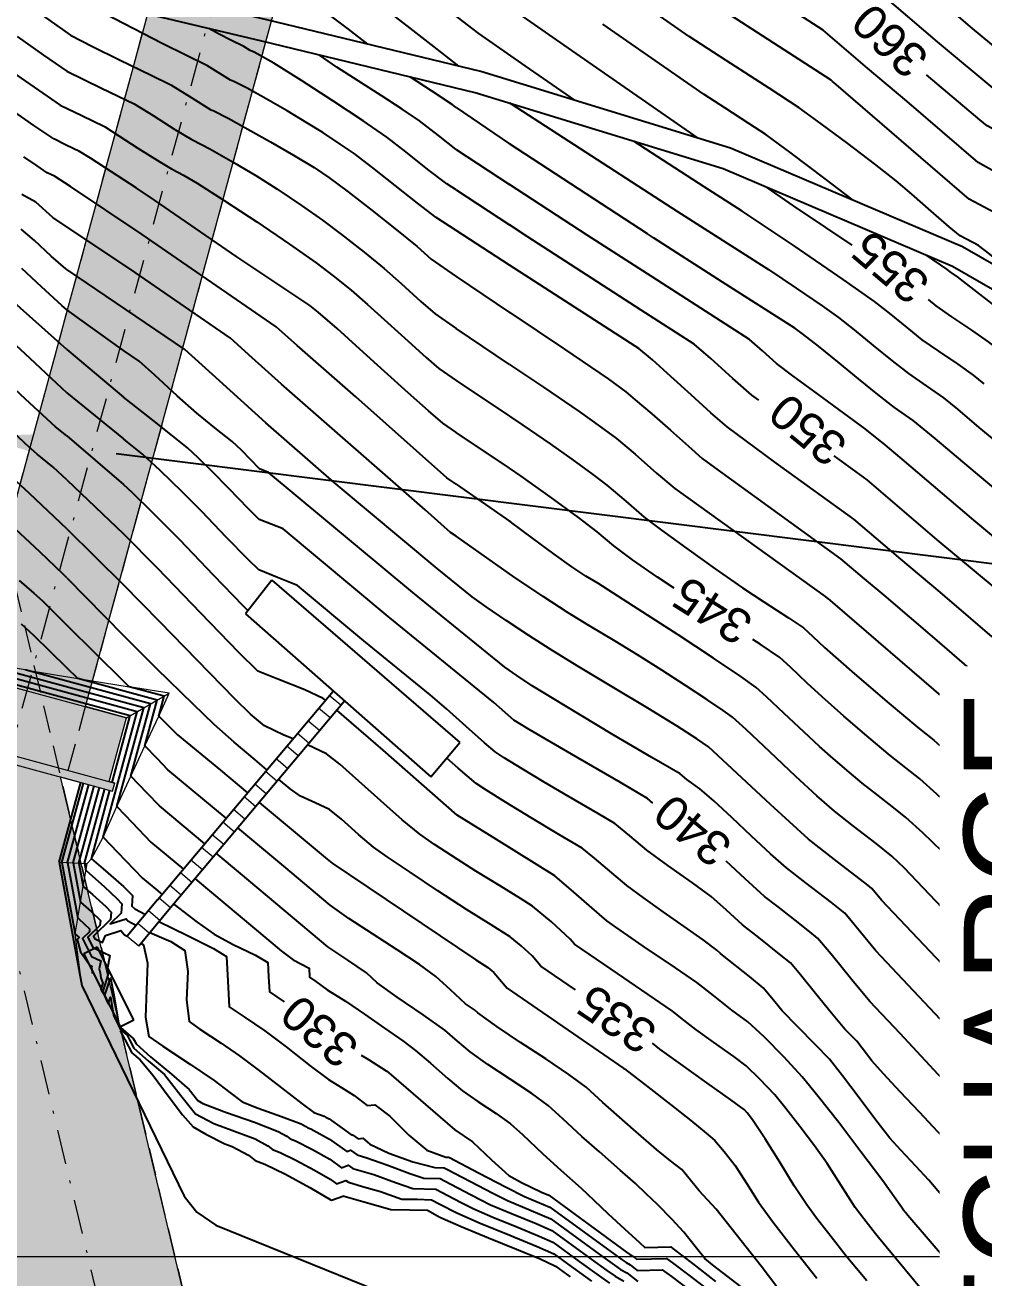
# Model space of a CAD drawing. Extents: x 61466 to 63015, y 108404 to 110397.
# Drawn here: x 62885.85 to 62920.65, y 108649.22 to 108694.69 of the extents above; entities that cross this region are included whole.
import ezdxf
from ezdxf import colors
from ezdxf.entities.mleader import LeaderData, LeaderLine
from ezdxf.enums import TextEntityAlignment as Align
from ezdxf.math import Vec2, Vec3

# ---------------------------------------------------------------- set-up
doc = ezdxf.new("R2010")
doc.units = 0
doc.header["$LTSCALE"] = 1.000015
doc.header["$MEASUREMENT"] = 0
for name, pattern in [('NASCOSTA', [9.525, 6.35, -3.175]), ('TRATTEGGIATA', [0.75, 0.5, -0.25]), ('TRATTOPUNTO2', [0.5, 0.25, -0.125, 0, -0.125])]:
    doc.linetypes.add(name, pattern=pattern)
for name, color, linetype in [('Bâti', 7, 'Continuous'), ('CANALISATION', 2, 'Continuous'), ('coordinate', 2, 'Continuous'), ('curve livello 5m', 7, 'Continuous'), ('LIN010TR', 2, 'NASCOSTA'), ('LIN018CO', 6, 'Continuous'), ('LIN025CO', 7, 'Continuous'), ('Strade', 7, 'Continuous'), ('TRATTCOLO-30', 253, 'Continuous'), ('TRATTCOLO-32', 255, 'Continuous')]:
    doc.layers.add(name, color=color, linetype=linetype)
doc.layers.add('Colori bordi', color=5, linetype='Continuous', plot=False)
doc.layers.add('no_plot', color=5, linetype='Continuous', plot=False)
doc.layers.add('LINE035', color=1, linetype='Continuous', lineweight=35)
doc.styles.add('ARIAL', font='arial.ttf')

# ---------------------------------------------------------------- blocks, each defined once
blk = doc.blocks.new('CONTORNO')
at = {"layer": 'Colori bordi', "lineweight": 0, "ltscale": 2, "flags": 128}
blk.add_lwpolyline([(25.446, -93.474), (-6.877, 42.135), (-4.985, 41.623), (-4.907, 41.912), (-5.109, 41.967), (-4.481, 44.283), (-5.968, 44.686), (9.426, 101.471, 0.76503), (-27.561, 123.114)], format="xyb", dxfattribs=at)
blk.add_lwpolyline([(-28.746, 115.78, -0.121281), (-20.708, 100.164), (-8.908, 50.657), (5.179, 102.622, 0.76503), (-24.477, 119.975)], format="xyb", close=True, dxfattribs=at)

msp = doc.modelspace()

# ---------------------------------------------------------------- hatches: boundary and pattern name
at = {"layer": 'TRATTCOLO-30', "linetype": 'Continuous', "lineweight": 0}
h = msp.add_hatch(color=256, dxfattribs=at)
h.dxf.hatch_style = 1
h.paths.add_polyline_path([(62894.276, 108701.332), (62892.152, 108701.908), (62885.109, 108675.925), (62886.175, 108671.451)])
h.paths.add_polyline_path([(62896.399, 108700.756), (62894.276, 108701.332), (62886.175, 108671.451), (62887.14, 108667.403), (62889.032, 108666.891), (62889.11, 108667.18), (62888.907, 108667.235), (62889.535, 108669.551), (62888.049, 108669.954)])
h.paths.add_polyline_path([(62903.443, 108726.739, 0.573227), (62876.6, 108754.077), (62876.737, 108751.838, -0.580111), (62901.319, 108727.315), (62894.276, 108701.332), (62896.399, 108700.756)])
h.paths.add_polyline_path([(62901.319, 108727.315, 0.580111), (62876.737, 108751.838), (62876.874, 108749.589, -0.588798), (62899.196, 108727.89), (62892.152, 108701.908), (62894.276, 108701.332)], flags=17)
h.paths.add_polyline_path([(62876.874, 108749.589), (62876.737, 108751.838, 0.128077), (62867.998, 108746.812), (62861.579, 108740.504, -0.017364), (62863.158, 108738.782), (62865.271, 108741.048), (62869.54, 108745.243, -0.121501)])
h.paths.add_polyline_path([(62876.737, 108751.838), (62876.6, 108754.077, 0.133332), (62866.456, 108748.382), (62862.186, 108744.186), (62860.064, 108741.952, -0.015566), (62861.579, 108740.504), (62867.998, 108746.812, -0.128077)])
h.paths.add_polyline_path([(62861.518, 108740.445), (62861.579, 108740.504, 0.015566), (62860.064, 108741.952), (62857.942, 108739.718, 0.166431), (62853.337, 108726.095), (62855.538, 108726.447, -0.197704)])
h.paths.add_polyline_path([(62861.043, 108736.513), (62863.158, 108738.782, 0.017363), (62861.579, 108740.504, 0.198805), (62855.538, 108726.447), (62857.747, 108726.801, -0.147156)])
h.paths.add_polyline_path([(62857.75, 108725.484, -0.018506), (62857.747, 108726.801), (62855.538, 108726.447, 0.01312), (62855.552, 108725.398), (62855.836, 108718.14, -0.032081), (62858.04, 108718.085)])
h.paths.add_polyline_path([(62855.552, 108725.398, -0.01312), (62855.538, 108726.447), (62853.337, 108726.095, 0.008818), (62853.354, 108725.312), (62853.643, 108717.913, -0.032081), (62855.836, 108718.14)])
h = msp.add_hatch(color=256, dxfattribs=at)
h.dxf.hatch_style = 1
h.paths.add_polyline_path([(62897.013, 108625.982), (62894.017, 108625.268), (62906.525, 108572.792), (62909.521, 108573.506)])
h.paths.add_polyline_path([(62894.017, 108625.268), (62891.021, 108624.553), (62903.529, 108572.077), (62906.525, 108572.792)])
h.paths.add_polyline_path([(62882.113, 108675.211), (62879.117, 108674.497), (62891.021, 108624.553), (62894.017, 108625.268)])
h.paths.add_polyline_path([(62885.109, 108675.925), (62882.113, 108675.211), (62894.017, 108625.268), (62897.013, 108625.982)])

# ---------------------------------------------------------------- linework, layer by layer
at = {"layer": 'Bâti', "linetype": 'Continuous'}
for p, q in [((62894.808, 108674.539), (62893.846, 108673.327)), ((62894.808, 108674.539), (62901.63, 108668.652)), ((62893.846, 108673.327), (62900.578, 108667.401)), ((62890.659, 108662.937), (62897.036, 108670.519)), ((62891.073, 108662.59), (62897.441, 108670.162)), ((62900.578, 108667.401), (62901.63, 108668.652)), ((62890.659, 108662.937), (62889.564, 108661.622)), ((62889.977, 108661.275), (62891.073, 108662.59)), ((62887.981, 108660.995), (62888.465, 108661.238)), ((62889.312, 108658.344), (62887.981, 108660.995)), ((62889.796, 108658.587), (62888.465, 108661.238)), ((62889.312, 108658.344), (62889.796, 108658.587))]:
    msp.add_line(p, q, dxfattribs=at)
at = {"layer": 'CANALISATION', "linetype": 'Continuous', "lineweight": 0}
for p, q in [((62897.305, 108670.008), (62896.891, 108670.355)), ((62896.919, 108669.549), (62896.505, 108669.896)), ((62896.533, 108669.089), (62896.119, 108669.437)), ((62896.147, 108668.63), (62895.734, 108668.977)), ((62895.761, 108668.17), (62895.348, 108668.518)), ((62895.375, 108667.711), (62894.962, 108668.058)), ((62894.989, 108667.252), (62894.576, 108667.599)), ((62894.603, 108666.792), (62894.19, 108667.139)), ((62894.217, 108666.333), (62893.804, 108666.68)), ((62893.832, 108665.873), (62893.418, 108666.221)), ((62893.446, 108665.414), (62893.032, 108665.761)), ((62893.06, 108664.954), (62892.646, 108665.302)), ((62892.674, 108664.495), (62892.26, 108664.842)), ((62892.288, 108664.036), (62891.874, 108664.383)), ((62891.902, 108663.576), (62891.489, 108663.923)), ((62891.516, 108663.117), (62891.103, 108663.464)), ((62891.13, 108662.657), (62890.716, 108663.005)), ((62890.745, 108662.197), (62890.334, 108662.543)), ((62890.361, 108661.736), (62889.948, 108662.083))]:
    msp.add_line(p, q, dxfattribs=at)
at = {"layer": 'coordinate', "linetype": 'Continuous', "lineweight": 0}
msp.add_line((62767.853, 108650), (62950.566, 108650), dxfattribs=at)
at = {"layer": 'curve livello 5m', "color": 2}
for q in [(62888.163, 108667.126), (62887.766, 108662.28)]:
    msp.add_line((62887.395, 108664.293), q, dxfattribs=at)
at = {"layer": 'curve livello 5m', "color": 2, "flags": 128}
for points in [[(62910.271, 108690.59), (62905.412, 108693.964), (62902.431, 108696.052), (62901.93, 108696.439), (62901.47, 108696.792), (62896.436, 108700.116), (62896.232, 108700.251), (62896.195, 108700.275), (62891.954, 108702.876), (62891.109, 108703.326), (62890.116, 108703.837), (62889.422, 108704.213), (62888.464, 108704.831), (62887.506, 108705.493), (62886.699, 108706.091), (62886.194, 108706.517), (62885.678, 108707.171), (62885.11, 108708.044), (62884.799, 108708.684), (62884.278, 108709.821), (62883.837, 108710.788)], [(62901.496, 108688.706), (62901.154, 108688.929), (62900.468, 108689.454), (62899.669, 108690.092), (62898.978, 108690.621), (62898.121, 108691.213), (62897.025, 108691.941), (62895.882, 108692.68), (62894.884, 108693.304), (62894.167, 108693.709), (62894.027, 108693.765), (62893.797, 108693.907), (62893.349, 108694.126), (62892.877, 108694.37), (62892.52, 108694.56)], [(62929.888, 108684.188), (62927.541, 108686.092), (62926.769, 108686.717), (62926.21, 108687.21), (62925.526, 108687.828), (62924.891, 108688.401), (62924.479, 108688.756), (62924.479, 108688.756), (62923.985, 108689.117), (62923.338, 108689.559), (62922.733, 108689.948), (62922.733, 108689.948), (62922.101, 108690.305), (62921.056, 108690.875), (62921.056, 108690.875), (62920.762, 108691.03), (62920.501, 108691.255), (62918.557, 108692.881)], [(62901.496, 108679.908), (62901.479, 108679.92), (62901.013, 108680.245), (62900.49, 108680.685), (62899.755, 108681.341), (62898.896, 108682.12), (62898.006, 108682.93), (62897.173, 108683.678), (62896.487, 108684.272), (62896.187, 108684.507), (62893.54, 108686.28), (62890.546, 108688.34), (62889.883, 108688.783), (62888.987, 108689.367), (62888.225, 108689.857), (62887.827, 108690.105), (62887.35, 108690.336), (62886.894, 108690.559), (62886.172, 108691.048), (62884.933, 108691.908)], [(62901.496, 108688.706), (62903.436, 108687.439)], [(62915.867, 108686.701), (62914.907, 108687.344), (62913.738, 108688.133), (62912.797, 108688.786)], [(62912.476, 108681.072), (62912.22, 108681.262), (62911.53, 108681.868), (62910.737, 108682.592), (62910.137, 108683.111), (62908.214, 108684.347), (62904.075, 108687.022), (62903.436, 108687.439)], [(62887.372, 108682.919), (62884.441, 108685.511)], [(62941.347, 108661.969), (62937.849, 108666.687), (62937.599, 108667.021), (62935.031, 108669.699), (62933.402, 108671.381), (62933.231, 108671.543), (62928.863, 108675.613), (62928.614, 108675.891), (62927.793, 108676.858), (62926.837, 108677.998), (62926.068, 108678.902), (62925.78, 108679.217), (62925.616, 108679.346), (62925.434, 108679.489), (62921.596, 108682.586), (62921.407, 108682.732), (62920.809, 108683.196), (62920.201, 108683.619), (62919.481, 108684.105), (62918.917, 108684.5), (62918.632, 108684.729)], [(62887.372, 108682.919), (62889.426, 108681.191)], [(62908.63, 108666.456), (62908.441, 108666.614), (62907.457, 108667.198), (62905.681, 108668.225), (62904.148, 108669.121), (62903.593, 108669.462), (62902.86, 108670.109), (62899.031, 108673.222), (62895.215, 108676.403), (62894.344, 108676.751), (62893.957, 108677.137), (62893.249, 108677.872), (62892.63, 108678.505), (62892.133, 108678.983), (62891.744, 108679.343), (62891.207, 108679.787), (62890.493, 108680.352), (62889.709, 108680.967), (62889.426, 108681.191)], [(62903.436, 108678.604), (62901.496, 108679.908)], [(62921.09, 108674.228), (62918.952, 108676.009), (62916.404, 108678.187), (62915.206, 108679.054)], [(62909.405, 108674.249), (62908.799, 108674.65), (62907.898, 108675.284), (62907.217, 108675.786), (62906.614, 108676.303), (62905.93, 108676.819), (62904.909, 108677.565), (62903.857, 108678.316), (62903.436, 108678.604)], [(62887.372, 108674.627), (62887.252, 108674.75), (62886.387, 108675.568), (62884.068, 108677.729)], [(62887.372, 108674.627), (62889.426, 108672.533)], [(62894.63, 108667.658), (62894.197, 108668.017), (62893.443, 108668.663), (62892.714, 108669.308), (62891.947, 108670.042), (62890.638, 108671.327), (62889.426, 108672.533)], [(62922.966, 108662.675), (62920.485, 108665.296), (62919.734, 108666.027), (62918.934, 108666.781), (62918.324, 108667.332), (62917.816, 108667.732), (62917.239, 108668.184), (62916.479, 108668.822), (62915.565, 108669.608), (62914.772, 108670.306), (62914.237, 108670.803), (62913.622, 108671.385), (62913.242, 108671.732), (62912.527, 108672.219), (62912.257, 108672.394)], [(62888.682, 108665.219), (62889.916, 108669.769), (62882.098, 108671.889), (62882.027, 108671.629)], [(62905.823, 108659.67), (62904.572, 108660.533), (62904.249, 108660.908), (62903.853, 108661.273), (62903.454, 108661.601), (62902.76, 108662.035), (62901.872, 108662.586), (62900.835, 108663.264), (62899.821, 108663.94), (62898.987, 108664.506), (62898.493, 108664.856), (62897.954, 108665.315), (62897.34, 108665.866), (62896.904, 108666.225), (62896.382, 108666.463), (62895.853, 108666.704), (62895.477, 108666.975), (62895.048, 108667.316)], [(62888.682, 108665.219), (62889.203, 108664.669), (62890.117, 108663.726), (62890.117, 108663.726), (62890.522, 108663.389), (62890.825, 108663.134)], [(62927.886, 108646.108), (62924.535, 108650.068), (62924.11, 108650.583), (62923.751, 108651.069), (62922.421, 108652.679), (62920.377, 108655.106), (62917.605, 108658.09), (62916.504, 108659.254), (62915.852, 108660.041), (62915.108, 108660.966), (62914.608, 108661.554), (62914.332, 108661.781), (62913.797, 108662.207), (62913.175, 108662.688), (62912.686, 108663.068), (62911.985, 108663.7), (62911.292, 108664.347)], [(62891.238, 108662.786), (62891.258, 108662.77), (62892.098, 108662.127), (62892.709, 108661.691), (62892.709, 108661.691), (62893.404, 108661.325), (62894.22, 108660.928), (62894.659, 108660.671), (62894.659, 108660.671), (62894.692, 108660.142), (62894.722, 108659.599), (62894.722, 108659.599), (62895.26, 108659.234)], [(62916.391, 108649.108), (62915.641, 108650.011), (62915.098, 108650.705), (62914.571, 108651.394), (62914.219, 108651.872), (62913.764, 108652.566), (62913.235, 108653.416), (62912.707, 108654.267), (62912.252, 108654.96), (62912.06, 108655.211), (62911.956, 108655.317), (62911.458, 108655.689), (62910.595, 108656.302), (62909.646, 108656.973), (62908.891, 108657.521), (62908.617, 108657.738)], [(62898.053, 108657.299), (62898.311, 108657.144), (62898.954, 108656.736), (62898.954, 108656.736), (62898.971, 108656.723), (62898.981, 108656.724), (62899.132, 108656.591), (62901.446, 108654.594), (62902.091, 108654.153), (62902.782, 108653.511), (62903.404, 108652.942), (62903.404, 108652.942), (62903.867, 108652.686), (62904.593, 108652.328), (62904.593, 108652.328), (62904.853, 108652.218), (62907.678, 108650.16), (62907.798, 108650.074), (62907.86, 108650.03), (62907.926, 108649.993), (62908.039, 108649.903), (62908.579, 108649.914), (62909.127, 108649.928), (62909.127, 108649.928), (62909.343, 108649.773), (62909.943, 108649.317), (62910.662, 108648.759)]]:
    msp.add_lwpolyline(points, dxfattribs=at)
at = {"layer": 'LIN010TR', "linetype": 'TRATTOPUNTO2', "lineweight": 0, "ltscale": 5}
msp.add_line((62885.074, 108667.388), (62901.32, 108727.314), dxfattribs=at)
at = {"layer": 'LIN010TR', "linetype": 'TRATTOPUNTO2', "lineweight": 0, "ltscale": 5, "flags": 128}
msp.add_lwpolyline([(62882.811, 108672.281), (62912.602, 108547.295)], dxfattribs=at)
at = {"layer": 'LIN018CO', "lineweight": 0}
for p, q in [((62885.853, 108671.285), (62883.726, 108671.655)), ((62885.853, 108671.285), (62887.765, 108670.974)), ((62887.765, 108670.974), (62889.628, 108670.676)), ((62891.087, 108670.441), (62889.628, 108670.676)), ((62889.535, 108669.551), (62891.087, 108670.441)), ((62890.702, 108669.611), (62891.087, 108670.441)), ((62890.203, 108668.536), (62890.702, 108669.611)), ((62889.697, 108667.432), (62890.203, 108668.536)), ((62889.189, 108666.326), (62889.697, 108667.432)), ((62888.682, 108665.219), (62889.189, 108666.326)), ((62888.26, 108664.427), (62888.682, 108665.219)), ((62887.088, 108664.306), (62888.101, 108664.264)), ((62887.961, 108663.43), (62888.101, 108664.264)), ((62888.101, 108664.264), (62888.26, 108664.427)), ((62887.864, 108662.852), (62887.961, 108663.43)), ((62887.766, 108662.28), (62887.864, 108662.852)), ((62887.67, 108661.7), (62887.766, 108662.28)), ((62887.912, 108659.836), (62887.67, 108661.7))]:
    msp.add_line(p, q, dxfattribs=at)
at = {"layer": 'LIN025CO', "linetype": 'TRATTEGGIATA', "lineweight": 0, "ltscale": 2}
for p, q in [((62883.174, 108668.789), (62899.196, 108727.89)), ((62887.421, 108667.638), (62903.443, 108726.739)), ((62873.309, 108725.432), (62919.619, 108531.14))]:
    msp.add_line(p, q, dxfattribs=at)
at = {"layer": 'LIN025CO', "linetype": 'Continuous', "lineweight": 0}
for p, q in [((62882.316, 108671.509), (62889.535, 108669.551)), ((62888.907, 108667.235), (62889.535, 108669.551)), ((62881.485, 108669.247), (62889.11, 108667.18)), ((62881.407, 108668.958), (62889.032, 108666.89)), ((62889.032, 108666.89), (62889.11, 108667.18)), ((62889.564, 108661.622), (62889.977, 108661.275))]:
    msp.add_line(p, q, dxfattribs=at)
at = {"layer": 'no_plot'}
for p, q in [((62882.239, 108671.643), (62889.67, 108669.629)), ((62889.014, 108667.206), (62889.67, 108669.629)), ((62887.19, 108664.302), (62887.97, 108667.178)), ((62887.6, 108664.285), (62888.356, 108667.074)), ((62887.805, 108664.276), (62888.549, 108667.021)), ((62888.01, 108664.268), (62888.742, 108666.969)), ((62888.26, 108664.427), (62888.935, 108666.917)), ((62887.19, 108664.302), (62887.67, 108661.7)), ((62887.6, 108664.285), (62887.864, 108662.852)), ((62887.805, 108664.276), (62887.961, 108663.43)), ((62888.01, 108664.268), (62888.058, 108664.008))]:
    msp.add_line(p, q, dxfattribs=at)
at = {"layer": 'no_plot', "flags": 128}
for points in [[(62925.619, 108690.893), (62925.55, 108690.942), (62924.4, 108691.717), (62923.287, 108692.446), (62922.294, 108693.074), (62922.294, 108693.074), (62921.487, 108693.52), (62920.234, 108694.568), (62913.962, 108699.941), (62912.856, 108700.658), (62910.533, 108702.189), (62904.125, 108706.364), (62902.381, 108707.482), (62901.499, 108708.125), (62900.452, 108708.918), (62899.357, 108709.771), (62898.33, 108710.591), (62897.491, 108711.288)], [(62905.8, 108691.962), (62904.003, 108693.209), (62902.323, 108694.387), (62901.544, 108694.983), (62900.64, 108695.689), (62899.953, 108696.21), (62899.953, 108696.21), (62899.002, 108696.876), (62898.014, 108697.548), (62897.088, 108698.159), (62896.323, 108698.645), (62895.818, 108698.94), (62895.818, 108698.94), (62895.786, 108698.953), (62892.609, 108700.905), (62890.553, 108702.166), (62889.912, 108702.502), (62889.352, 108702.8), (62889.352, 108702.8), (62885.859, 108705.293), (62884.563, 108706.209)], [(62885.081, 108704.325), (62885.888, 108703.767), (62886.752, 108703.173), (62887.606, 108702.584), (62888.38, 108702.039), (62889.008, 108701.578), (62889.156, 108701.456), (62889.245, 108701.388), (62889.469, 108701.26), (62890.951, 108700.356), (62892.795, 108699.209), (62894.452, 108698.18), (62895.375, 108697.633), (62895.439, 108697.607), (62895.929, 108697.316), (62896.685, 108696.828), (62897.567, 108696.235), (62898.435, 108695.629), (62899.021, 108695.191), (62899.809, 108694.58), (62900.683, 108693.897), (62901.524, 108693.244), (62901.577, 108693.204)], [(62929.543, 108686.206), (62928.191, 108687.304), (62927.746, 108687.665), (62927.029, 108688.305), (62926.425, 108688.84), (62926.425, 108688.84), (62925.826, 108689.287), (62925.041, 108689.841), (62924.165, 108690.44), (62923.292, 108691.017), (62922.514, 108691.511), (62922.514, 108691.511), (62921.772, 108691.918), (62921.122, 108692.28), (62921.122, 108692.28), (62918.963, 108694.086), (62914.246, 108698.127)], [(62883.132, 108697.48), (62886.506, 108695.03), (62887.507, 108694.322), (62888.301, 108693.907), (62889.282, 108693.426), (62890.424, 108692.876), (62891.14, 108692.52), (62891.905, 108692.045), (62892.598, 108691.619), (62892.678, 108691.587), (62893.217, 108691.311), (62893.942, 108690.916), (62894.764, 108690.452), (62895.595, 108689.969), (62896.347, 108689.517), (62896.879, 108689.16), (62897.579, 108688.636), (62898.448, 108687.965), (62899.333, 108687.263), (62900.086, 108686.648), (62900.59, 108686.2), (62901.496, 108685.567)], [(62929.483, 108682.969), (62929.009, 108683.186), (62928.878, 108683.269), (62928.623, 108683.475), (62926.892, 108684.88), (62925.793, 108685.77), (62925.175, 108686.312), (62924.401, 108687.009), (62923.615, 108687.716), (62922.961, 108688.292), (62922.961, 108688.292), (62922.692, 108688.512), (62921.981, 108688.902), (62921.124, 108689.32), (62920.434, 108689.701), (62920.434, 108689.701), (62917.848, 108691.929), (62916.42, 108693.123), (62914.814, 108694.5), (62910.392, 108697.364)], [(62928.965, 108681.872), (62928.449, 108682.091), (62927.946, 108682.337), (62927.946, 108682.337), (62927.664, 108682.516), (62927.115, 108682.96), (62926.243, 108683.668), (62924.817, 108684.822), (62924.329, 108685.253), (62923.733, 108685.79), (62923.221, 108686.243), (62923.221, 108686.243), (62922.522, 108686.834), (62921.91, 108687.337), (62921.57, 108687.602), (62921.57, 108687.602), (62920.831, 108687.99), (62920.107, 108688.372), (62920.107, 108688.372), (62915.195, 108692.604), (62915.149, 108692.642), (62915.098, 108692.686), (62909.57, 108696.266)], [(62901.496, 108687.237), (62900.774, 108687.708), (62900.096, 108688.221), (62899.288, 108688.864), (62898.478, 108689.507), (62897.795, 108690.025), (62897.795, 108690.025), (62897.291, 108690.37), (62896.656, 108690.786), (62896.083, 108691.147), (62896.083, 108691.147), (62895.364, 108691.574), (62894.599, 108692.013), (62893.91, 108692.395), (62893.423, 108692.648), (62893.423, 108692.648), (62893.313, 108692.692), (62892.469, 108693.214), (62891.733, 108693.574), (62890.825, 108694.016), (62890.825, 108694.016), (62889.093, 108694.911), (62887.495, 108695.761)], [(62922.096, 108685.361), (62921.593, 108685.78), (62920.856, 108686.378), (62920.447, 108686.691), (62920.447, 108686.691), (62919.78, 108687.042), (62919.38, 108687.37), (62918.736, 108687.934), (62918.035, 108688.552), (62917.462, 108689.039), (62917.462, 108689.039), (62916.67, 108689.66), (62915.709, 108690.391), (62914.743, 108691.108), (62913.937, 108691.688), (62913.937, 108691.688), (62912.854, 108692.4), (62911.289, 108693.405), (62909.951, 108694.277), (62909.951, 108694.277), (62908.23, 108695.472)], [(62898.285, 108693.997), (62897.588, 108694.544), (62896.917, 108695.048)], [(62915.9, 108688.333), (62914.879, 108689.113), (62913.657, 108690.038), (62912.728, 108690.717), (62912.12, 108691.117), (62911.241, 108691.681), (62910.49, 108692.171), (62910.49, 108692.171), (62906.821, 108694.718)], [(62885.562, 108694.278), (62886.527, 108693.595), (62887.365, 108693.019), (62888.627, 108692.406), (62889.812, 108691.827), (62890.498, 108691.409), (62891.288, 108690.902), (62891.884, 108690.546), (62891.934, 108690.526), (62892.562, 108690.196), (62893.409, 108689.718), (62894.222, 108689.235), (62894.99, 108688.743), (62895.888, 108688.14), (62896.648, 108687.609), (62897.331, 108687.095), (62898.16, 108686.445), (62898.886, 108685.856), (62899.505, 108685.309), (62900.218, 108684.661), (62900.731, 108684.215), (62901.496, 108683.68)], [(62885.084, 108693.195), (62887.129, 108691.789), (62887.913, 108691.407), (62888.733, 108691.009), (62889.257, 108690.674), (62889.948, 108690.228), (62890.743, 108689.731), (62891.169, 108689.473), (62891.189, 108689.465), (62891.602, 108689.243), (62892.097, 108688.953), (62893.082, 108688.326), (62894.265, 108687.545), (62895.444, 108686.743), (62896.418, 108686.058), (62897.038, 108685.585), (62897.687, 108685.064), (62898.28, 108684.547), (62899.005, 108683.893), (62899.752, 108683.214), (62900.411, 108682.622), (62900.872, 108682.23), (62901.496, 108681.794)], [(62901.496, 108690.179), (62900.849, 108690.682), (62900.162, 108691.217), (62900.162, 108691.217), (62899.541, 108691.638), (62898.77, 108692.137), (62897.945, 108692.663), (62897.166, 108693.166), (62896.531, 108693.597), (62896.531, 108693.597), (62896.531, 108693.597)], [(62901.496, 108691.696), (62901.345, 108691.813), (62900.598, 108692.303), (62899.84, 108692.8)], [(62903.436, 108691.871), (62903.489, 108691.834), (62909.53, 108687.921), (62912.824, 108685.813), (62913.827, 108685.142), (62914.771, 108684.499), (62915.372, 108684.076), (62915.942, 108683.629), (62916.63, 108683.066), (62917.321, 108682.499), (62917.903, 108682.042), (62918.554, 108681.594), (62919.177, 108681.164), (62919.686, 108680.745), (62920.465, 108680.088), (62921.139, 108679.527)], [(62901.496, 108691.696), (62903.436, 108690.377)], [(62901.496, 108690.179), (62903.436, 108688.908)], [(62921.166, 108677.767), (62920.107, 108678.649), (62918.882, 108679.682), (62918.083, 108680.34), (62918.083, 108680.34), (62917.396, 108680.814), (62916.8, 108681.278), (62916.092, 108681.854), (62915.349, 108682.466), (62914.648, 108683.037), (62914.065, 108683.49), (62914.065, 108683.49), (62913.78, 108683.684), (62911.16, 108685.361), (62908.656, 108686.97), (62908.433, 108687.115), (62903.436, 108690.377)], [(62920.652, 108681.672), (62920.271, 108681.988), (62920.271, 108681.988), (62919.712, 108682.381), (62919.005, 108682.856), (62918.41, 108683.271), (62918.41, 108683.271), (62917.859, 108683.708), (62917.221, 108684.233), (62916.68, 108684.661), (62916.68, 108684.661), (62915.544, 108685.46), (62913.762, 108686.675), (62911.868, 108687.942), (62911.868, 108687.942), (62910.489, 108688.824), (62907.96, 108690.463)], [(62901.496, 108678.027), (62901.154, 108678.26), (62901.154, 108678.26), (62897.853, 108681.197), (62895.723, 108683.059), (62895.291, 108683.45), (62894.97, 108683.74), (62894.97, 108683.74), (62890.099, 108687.09), (62887.497, 108688.831), (62886.92, 108689.201), (62886.658, 108689.329), (62886.288, 108689.582), (62885.806, 108689.914)], [(62921.82, 108675.433), (62920.279, 108676.717), (62917.679, 108678.94), (62916.988, 108679.516), (62916.889, 108679.585), (62916.333, 108680.031), (62915.564, 108680.606), (62914.608, 108681.304), (62913.71, 108681.961), (62913.117, 108682.411), (62913.117, 108682.411), (62912.607, 108682.865), (62912.145, 108683.274), (62912.145, 108683.274), (62908.435, 108685.659), (62906.254, 108687.068), (62903.436, 108688.908)], [(62887.707, 108687.141), (62886.858, 108687.709), (62886.241, 108688.257), (62885.741, 108688.544)], [(62887.372, 108685.817), (62887.338, 108685.84), (62886.801, 108686.307), (62886.191, 108686.874), (62885.709, 108687.287)], [(62901.496, 108676.139), (62901.295, 108676.275), (62900.373, 108677.096), (62895.154, 108681.659), (62894.097, 108682.615), (62893.309, 108683.325), (62893.309, 108683.325), (62889.652, 108685.841), (62887.707, 108687.141)], [(62903.436, 108685.98), (62901.496, 108687.237)], [(62920.942, 108672.487), (62920.173, 108673.155), (62919.052, 108674.112), (62919.052, 108674.112), (62917.625, 108675.301), (62915.924, 108676.755), (62913.055, 108678.831), (62911.324, 108680.112), (62910.732, 108680.62), (62910.02, 108681.265), (62909.283, 108681.94), (62908.621, 108682.537), (62908.129, 108682.948), (62908.129, 108682.948), (62907.993, 108683.036), (62903.436, 108685.98)], [(62942.476, 108662.716), (62938.753, 108667.668), (62938.05, 108668.381), (62934.861, 108671.676), (62932.948, 108673.496), (62929.931, 108676.307), (62929.595, 108676.674), (62929.105, 108677.229), (62929.105, 108677.229), (62928.583, 108677.844), (62927.975, 108678.569), (62927.486, 108679.143), (62927.486, 108679.143), (62926.935, 108679.759), (62926.59, 108680.127), (62926.59, 108680.127), (62926.078, 108680.529), (62925.509, 108680.974), (62923.606, 108682.51), (62922.665, 108683.24), (62919.686, 108685.548), (62919.424, 108685.729), (62919.295, 108685.833), (62918.575, 108686.323)], [(62887.372, 108684.351), (62887.189, 108684.508), (62886.448, 108685.194), (62885.731, 108685.854)], [(62921.341, 108658.269), (62916.932, 108662.932), (62916.58, 108663.359), (62916.43, 108663.48), (62915.227, 108664.411), (62914.28, 108665.147), (62914.28, 108665.147), (62912.904, 108666.4), (62910.655, 108668.497), (62910.227, 108668.787), (62909.517, 108669.245), (62909.517, 108669.245), (62908.455, 108669.895), (62907.157, 108670.672), (62905.886, 108671.433), (62904.908, 108672.035), (62904.908, 108672.035), (62904.133, 108672.538), (62903.314, 108673.082), (62902.583, 108673.579), (62902.074, 108673.94), (62902.074, 108673.94), (62900.807, 108674.97), (62897.067, 108678.088), (62894.586, 108680.258), (62894.586, 108680.258), (62892.903, 108681.78), (62891.649, 108682.91), (62891.649, 108682.91), (62887.372, 108685.817)], [(62901.496, 108685.567), (62903.436, 108684.26)], [(62889.426, 108682.882), (62887.372, 108684.351)], [(62903.436, 108684.26), (62903.444, 108684.255), (62905.425, 108682.929), (62907.006, 108681.848), (62907.655, 108681.374), (62907.995, 108681.09), (62908.592, 108680.578), (62909.268, 108679.991), (62909.92, 108679.411), (62910.427, 108678.963), (62911.008, 108678.533), (62915.443, 108675.323), (62916.297, 108674.594), (62917.014, 108673.997), (62918.853, 108672.427), (62920.113, 108671.332), (62920.664, 108670.813)], [(62903.436, 108682.376), (62901.496, 108683.68)], [(62887.372, 108681.341), (62887.003, 108681.681), (62886.039, 108682.585), (62885.206, 108683.359)], [(62921.241, 108656.276), (62919.473, 108658.179), (62916.718, 108661.093), (62916.105, 108661.841), (62915.594, 108662.456), (62915.594, 108662.456), (62915.113, 108662.843), (62914.201, 108663.549), (62913.483, 108664.108), (62913.483, 108664.108), (62912.907, 108664.617), (62912.216, 108665.256), (62911.498, 108665.928), (62910.842, 108666.534), (62910.334, 108666.975), (62910.334, 108666.975), (62909.863, 108667.314), (62909.628, 108667.511), (62908.599, 108668.113), (62907.19, 108668.934), (62907.19, 108668.934), (62905.447, 108669.98), (62904.259, 108670.708), (62904.259, 108670.708), (62903.695, 108671.079), (62903.257, 108671.382), (62903.257, 108671.382), (62899.919, 108674.096), (62894.689, 108678.456), (62894.358, 108678.589), (62893.706, 108679.256), (62893.369, 108679.575), (62892.745, 108680.075), (62892.081, 108680.605), (62892.081, 108680.605), (62891.376, 108681.238), (62890.565, 108681.986), (62889.988, 108682.495), (62889.988, 108682.495), (62889.426, 108682.882)], [(62887.372, 108679.777), (62886.963, 108680.104), (62886.963, 108680.104), (62885.873, 108681.108), (62884.227, 108682.652)], [(62903.436, 108682.376), (62904.669, 108681.551), (62905.956, 108680.671), (62906.734, 108680.112), (62907.308, 108679.684), (62907.985, 108679.111), (62908.767, 108678.424), (62909.427, 108677.867), (62914.88, 108673.952), (62914.963, 108673.891), (62914.97, 108673.886), (62914.976, 108673.881), (62915.152, 108673.73), (62919.253, 108670.202), (62919.342, 108670.133), (62922.45, 108667.203)], [(62901.496, 108681.794), (62903.436, 108680.492)], [(62887.372, 108681.341), (62889.426, 108679.674)], [(62903.436, 108680.492), (62903.913, 108680.173), (62904.907, 108679.494), (62905.691, 108678.934), (62906.452, 108678.378), (62906.961, 108677.994), (62907.647, 108677.405), (62908.322, 108676.827), (62908.946, 108676.358), (62909.86, 108675.694), (62910.898, 108674.956), (62911.891, 108674.264), (62912.662, 108673.756), (62913.56, 108673.176), (62914.104, 108672.81), (62914.442, 108672.497), (62914.866, 108672.1), (62915.953, 108671.144), (62917.205, 108670.068), (62918.246, 108669.193), (62918.833, 108668.732), (62919.432, 108668.196), (62920.227, 108667.456), (62921.078, 108666.645)], [(62887.372, 108678.188), (62886.87, 108678.647), (62886.87, 108678.647), (62886.288, 108679.112), (62885.874, 108679.493), (62885.249, 108680.079)], [(62887.372, 108679.777), (62889.426, 108678.015)], [(62920.859, 108652.337), (62919.513, 108653.936), (62918.978, 108654.521), (62918.307, 108655.236), (62917.609, 108655.975), (62916.996, 108656.629), (62916.58, 108657.093), (62916.58, 108657.093), (62916.03, 108657.813), (62915.6, 108658.252), (62915.117, 108658.826), (62914.538, 108659.548), (62913.995, 108660.223), (62913.621, 108660.652), (62913.621, 108660.652), (62913.233, 108660.971), (62912.48, 108661.571), (62912.48, 108661.571), (62911.889, 108662.029), (62911.299, 108662.568), (62910.748, 108663.068), (62910.748, 108663.068), (62910.074, 108663.563), (62909.175, 108664.193), (62908.415, 108664.745), (62908.415, 108664.745), (62907.793, 108665.269), (62907.254, 108665.718), (62907.254, 108665.718), (62906.665, 108666.068), (62905.602, 108666.682), (62904.685, 108667.218), (62904.685, 108667.218), (62903.894, 108667.696), (62903.235, 108668.101), (62902.906, 108668.312), (62902.906, 108668.312), (62902.521, 108668.641), (62901.864, 108669.227), (62901.14, 108669.875), (62900.553, 108670.388), (62900.553, 108670.388), (62898.144, 108672.347), (62895.741, 108674.35), (62895.016, 108674.637), (62894.331, 108674.914), (62894.331, 108674.914), (62893.935, 108675.3), (62893.154, 108676.109), (62892.267, 108677.03), (62891.555, 108677.754), (62891.555, 108677.754), (62890.75, 108678.528), (62890.119, 108679.111), (62890.119, 108679.111), (62889.576, 108679.557), (62889.426, 108679.674)], [(62887.372, 108676.404), (62886.018, 108677.684), (62885.37, 108678.288)], [(62887.372, 108678.188), (62889.426, 108676.229)], [(62893.94, 108673.445), (62893.771, 108673.611), (62892.69, 108674.729), (62891.464, 108676.002), (62890.479, 108677.003), (62890.479, 108677.003), (62889.747, 108677.712), (62889.426, 108678.015)], [(62901.496, 108678.027), (62903.47, 108676.66)], [(62887.372, 108676.404), (62889.426, 108674.378)], [(62922.875, 108660.738), (62919.127, 108664.696), (62918.423, 108665.376), (62917.816, 108665.932), (62917.816, 108665.932), (62917.379, 108666.28), (62916.759, 108666.759), (62916.231, 108667.175), (62916.231, 108667.175), (62915.753, 108667.577), (62915.177, 108668.072), (62914.677, 108668.511), (62914.677, 108668.511), (62914.105, 108669.041), (62913.398, 108669.709), (62912.756, 108670.314), (62912.38, 108670.653), (62912.38, 108670.653), (62911.825, 108671.047), (62910.835, 108671.713), (62909.548, 108672.558), (62908.101, 108673.494), (62906.631, 108674.429), (62906.631, 108674.429), (62906.205, 108674.687), (62905.698, 108675.028), (62905.057, 108675.49), (62904.268, 108676.072), (62903.47, 108676.66), (62903.436, 108676.685)], [(62896.754, 108670.184), (62896.67, 108670.255), (62895.999, 108670.561), (62895.023, 108670.948), (62894.303, 108671.239), (62894.303, 108671.239), (62893.606, 108671.921), (62892.226, 108673.348), (62890.66, 108674.974), (62889.426, 108676.229)], [(62903.436, 108674.773), (62901.496, 108676.139)], [(62922.784, 108658.8), (62917.769, 108664.096), (62917.307, 108664.532), (62916.732, 108664.99), (62915.917, 108665.619), (62915.224, 108666.165), (62915.224, 108666.165), (62914.583, 108666.717), (62913.819, 108667.423), (62912.876, 108668.315), (62912.02, 108669.122), (62911.517, 108669.575), (62911.517, 108669.575), (62911.185, 108669.811), (62910.592, 108670.21), (62909.821, 108670.716), (62908.954, 108671.277), (62908.074, 108671.837), (62908.074, 108671.837), (62907.265, 108672.33), (62906.311, 108672.9), (62905.556, 108673.361), (62905.556, 108673.361), (62904.658, 108673.95), (62903.55, 108674.694), (62903.436, 108674.773)], [(62885.64, 108674.527), (62886.17, 108674.075), (62886.17, 108674.075), (62886.488, 108673.791), (62887.372, 108672.914)], [(62895.579, 108668.787), (62895.247, 108668.923), (62894.544, 108669.263), (62894.544, 108669.263), (62894.038, 108669.682), (62893.469, 108670.241), (62890.748, 108673.028), (62889.426, 108674.378)], [(62887.372, 108671.365), (62886.187, 108672.523), (62885.723, 108672.943)], [(62887.372, 108672.914), (62889.426, 108670.876)], [(62889.189, 108666.326), (62890.161, 108669.91), (62883.726, 108671.655)], [(62889.697, 108667.432), (62890.406, 108670.051), (62885.853, 108671.285)], [(62887.765, 108670.974), (62887.372, 108671.365)], [(62890.203, 108668.536), (62890.652, 108670.192), (62887.765, 108670.974)], [(62889.426, 108670.876), (62889.628, 108670.676)], [(62890.702, 108669.611), (62890.897, 108670.332), (62889.628, 108670.676)], [(62890.702, 108669.611), (62890.832, 108669.482), (62891.389, 108668.935), (62892.945, 108667.644), (62893.929, 108666.825)], [(62920.103, 108648.908), (62917.884, 108651.484), (62917.796, 108651.59), (62917.771, 108651.621), (62917.723, 108651.684), (62917.656, 108651.788), (62916.974, 108652.74), (62916.185, 108653.801), (62915.376, 108654.859), (62914.634, 108655.801), (62914.045, 108656.512), (62914.045, 108656.512), (62913.393, 108657.227), (62912.666, 108657.971), (62912.081, 108658.52), (62912.081, 108658.52), (62911.5, 108658.938), (62910.836, 108659.464), (62910.224, 108659.946), (62910.224, 108659.946), (62909.455, 108660.475), (62908.286, 108661.264), (62907.284, 108661.948), (62907.284, 108661.948), (62906.967, 108662.176), (62906.692, 108662.407), (62905.763, 108663.218), (62905.072, 108663.818), (62905.072, 108663.818), (62902.955, 108665.137), (62901.531, 108666.013), (62898.851, 108668.378), (62897.163, 108669.831)], [(62893.153, 108665.902), (62891.035, 108667.666), (62890.642, 108668.076), (62890.203, 108668.536)], [(62918.441, 108648.73), (62917.093, 108650.349), (62916.706, 108650.816), (62916.283, 108651.36), (62915.971, 108651.778), (62915.971, 108651.778), (62915.462, 108652.576), (62914.954, 108653.374), (62914.954, 108653.374), (62914.494, 108654.012), (62913.965, 108654.717), (62913.455, 108655.372), (62913.053, 108655.861), (62913.053, 108655.861), (62912.516, 108656.439), (62912.019, 108656.919), (62912.019, 108656.919), (62911.567, 108657.251), (62910.828, 108657.773), (62910.195, 108658.23), (62910.195, 108658.23), (62909.752, 108658.58), (62909.344, 108658.902), (62909.344, 108658.902), (62907.114, 108660.421), (62905.791, 108661.333), (62905.637, 108661.512), (62904.953, 108662.143), (62904.263, 108662.709), (62904.263, 108662.709), (62903.834, 108662.985), (62903.064, 108663.46), (62902.21, 108663.985), (62901.53, 108664.412), (62901.53, 108664.412), (62900.71, 108664.954), (62900.178, 108665.32), (62900.178, 108665.32), (62899.537, 108665.85), (62898.761, 108666.538), (62897.967, 108667.253), (62897.27, 108667.863), (62896.787, 108668.24), (62896.787, 108668.24), (62896.104, 108668.572)], [(62921.47, 108649.427), (62920.212, 108650.888), (62919.297, 108651.995), (62918.649, 108652.765), (62918.179, 108653.273), (62917.626, 108653.86), (62917.236, 108654.287), (62917.236, 108654.287), (62916.719, 108654.943), (62916.114, 108655.757), (62915.519, 108656.555), (62915.037, 108657.162), (62915.037, 108657.162), (62914.537, 108657.685), (62913.876, 108658.343), (62913.322, 108658.916), (62913.322, 108658.916), (62912.953, 108659.367), (62912.635, 108659.75), (62912.635, 108659.75), (62912.134, 108660.161), (62911.164, 108660.934), (62911.164, 108660.934), (62911.092, 108660.989), (62910.955, 108661.115), (62910.456, 108661.49), (62909.77, 108661.977), (62909.006, 108662.511), (62908.276, 108663.028), (62907.691, 108663.461), (62907.691, 108663.461), (62907.143, 108663.917), (62906.513, 108664.458), (62906.067, 108664.822), (62906.067, 108664.822), (62905.222, 108665.315), (62904.213, 108665.924), (62903.283, 108666.492), (62902.571, 108666.934), (62902.218, 108667.163), (62902.218, 108667.163), (62901.568, 108667.717), (62901.154, 108668.086)], [(62892.378, 108664.98), (62890.729, 108666.352), (62890.278, 108666.818), (62889.697, 108667.432)], [(62894.344, 108666.479), (62896.821, 108664.417), (62896.998, 108664.268), (62898.289, 108663.397), (62902.215, 108660.76), (62902.644, 108660.492), (62902.86, 108660.304), (62903.352, 108659.734), (62907.58, 108656.817), (62907.585, 108656.814), (62907.586, 108656.813), (62907.601, 108656.803), (62908.445, 108656.158), (62909.275, 108655.513), (62910.01, 108654.931), (62910.572, 108654.473), (62910.883, 108654.202), (62910.883, 108654.202), (62911.22, 108653.814), (62911.615, 108653.304), (62911.615, 108653.304), (62912.029, 108652.655), (62912.467, 108651.967), (62912.467, 108651.967), (62912.989, 108651.258), (62913.77, 108650.235), (62914.577, 108649.207)], [(62889.189, 108666.326), (62889.74, 108665.744), (62890.423, 108665.039), (62890.423, 108665.039), (62891.602, 108664.058)], [(62913.512, 108648.402), (62912.559, 108649.649), (62910.935, 108651.711), (62910.308, 108652.38), (62909.682, 108653.149), (62909.275, 108653.473), (62908.759, 108653.88), (62907.925, 108654.604), (62906.822, 108655.586), (62906.213, 108656.148), (62905.582, 108656.607), (62904.748, 108657.166), (62903.836, 108657.764), (62902.971, 108658.342), (62902.277, 108658.839), (62902.156, 108658.944), (62901.83, 108659.172), (62901.291, 108659.673), (62900.763, 108660.161), (62900.168, 108660.589), (62899.358, 108661.125), (62898.461, 108661.707), (62897.606, 108662.27), (62896.922, 108662.752), (62895.246, 108664.16), (62893.568, 108665.557)], [(62912.103, 108648.69), (62911.361, 108649.255), (62910.794, 108649.697), (62910.514, 108649.929), (62910.17, 108650.361), (62909.761, 108650.885), (62909.333, 108651.342), (62908.806, 108651.879), (62908.394, 108652.277), (62908.005, 108652.643), (62907.452, 108653.134), (62906.7, 108653.791), (62906.059, 108654.357), (62905.367, 108654.997), (62904.839, 108655.483), (62904.243, 108655.91), (62903.455, 108656.432), (62902.649, 108656.965), (62902, 108657.424), (62901.549, 108657.813), (62901.09, 108658.21), (62900.3, 108658.772), (62899.36, 108659.409), (62898.633, 108659.931), (62898.244, 108660.291), (62897.57, 108660.748), (62896.845, 108661.235), (62893.671, 108663.903), (62892.793, 108664.635)], [(62888.26, 108664.427), (62888.693, 108664.062), (62889.429, 108663.428), (62889.754, 108663.1), (62889.754, 108663.1), (62889.723, 108662.708), (62889.842, 108662.619), (62890.223, 108662.413)], [(62888.058, 108664.008), (62888.065, 108664.001), (62888.73, 108663.413), (62889.181, 108662.996), (62889.364, 108662.796), (62889.364, 108662.796), (62889.337, 108662.452), (62888.946, 108662.07), (62889.521, 108662.256), (62889.584, 108662.183), (62889.892, 108662.016)], [(62892.017, 108663.712), (62892.097, 108663.646), (62895.143, 108661.085), (62895.577, 108660.762), (62896.16, 108660.457), (62896.179, 108660.137), (62896.407, 108659.982), (62896.813, 108659.672), (62897.476, 108659.261), (62898.165, 108658.797), (62898.899, 108658.289), (62899.559, 108657.821), (62900.024, 108657.476), (62900.024, 108657.476), (62900.568, 108657.014), (62901.194, 108656.457), (62901.723, 108656.009), (62901.723, 108656.009), (62902.281, 108655.621), (62902.946, 108655.183), (62903.465, 108654.818), (62903.465, 108654.818), (62903.897, 108654.425), (62904.646, 108653.727), (62905.297, 108653.128), (62905.297, 108653.128), (62906.029, 108652.483), (62906.489, 108652.045), (62907.01, 108651.547), (62907.01, 108651.547), (62907.604, 108651.004), (62908.149, 108650.503), (62908.149, 108650.503), (62908.337, 108650.32), (62909.284, 108650.342), (62909.372, 108650.279), (62910.072, 108649.747), (62910.911, 108649.095)], [(62887.961, 108663.43), (62888.301, 108663.133), (62888.78, 108662.697), (62888.975, 108662.493), (62888.975, 108662.493), (62888.953, 108662.229), (62888.331, 108661.62), (62888.373, 108661.534), (62888.661, 108661.399), (62888.768, 108661.644), (62889.332, 108661.826), (62889.461, 108661.676), (62889.564, 108661.622)], [(62887.864, 108662.852), (62888.246, 108662.518), (62888.585, 108662.189), (62888.585, 108662.189), (62888.57, 108662.005), (62888.137, 108661.581), (62888.317, 108661.211), (62888.934, 108660.921), (62888.832, 108660.398), (62888.841, 108660.356), (62888.848, 108660.302), (62888.869, 108660.244), (62888.671, 108659.633), (62888.677, 108659.62), (62888.685, 108659.607), (62888.697, 108659.588), (62888.745, 108659.479), (62888.949, 108660.099), (62889.089, 108659.427), (62889.241, 108658.462), (62889.241, 108658.462), (62889.292, 108658.356), (62889.298, 108658.344), (62889.304, 108658.332), (62889.314, 108658.31), (62889.776, 108657.915), (62889.814, 108657.844), (62889.882, 108657.718), (62890.402, 108657.239), (62891.168, 108656.615), (62891.802, 108656.055), (62891.802, 108656.055), (62892.12, 108655.655), (62892.308, 108655.553), (62893.164, 108655.223), (62894.184, 108654.868), (62895.04, 108654.538), (62895.04, 108654.538), (62895.353, 108654.369), (62895.475, 108654.272), (62895.665, 108654.201), (62896.287, 108653.885), (62896.909, 108653.53), (62896.909, 108653.53), (62897.341, 108653.22), (62897.576, 108653.307), (62897.748, 108653.185), (62898.503, 108652.97), (62899.299, 108652.682), (62899.92, 108652.463), (62900.759, 108652.445), (62900.992, 108652.316), (62901.652, 108651.969), (62902.131, 108651.728), (62902.829, 108651.426), (62903.702, 108651.07), (62904.507, 108650.739), (62905, 108650.515), (62905.961, 108649.815), (62906.687, 108649.295), (62907.064, 108649.032)], [(62887.766, 108662.28), (62887.804, 108662.248), (62888.195, 108661.885), (62888.195, 108661.885), (62888.187, 108661.782), (62887.943, 108661.543), (62888.262, 108660.888), (62888.603, 108660.728), (62888.547, 108660.439), (62888.575, 108660.296), (62888.601, 108660.11), (62888.673, 108659.912), (62888.604, 108659.7), (62888.626, 108659.656), (62888.654, 108659.609), (62888.696, 108659.545), (62888.865, 108659.163), (62888.948, 108659.414), (62889.065, 108658.751), (62889.243, 108658.384), (62889.263, 108658.344), (62889.282, 108658.304), (62889.32, 108658.227), (62889.553, 108658.027), (62889.644, 108657.858), (62889.806, 108657.556), (62890.323, 108657.103), (62890.913, 108656.597), (62890.913, 108656.597), (62891.511, 108655.836), (62892.039, 108655.181), (62892.039, 108655.181), (62892.705, 108654.821), (62893.455, 108654.543), (62894.205, 108654.264), (62894.205, 108654.264), (62894.659, 108654.019), (62894.836, 108653.878), (62895.112, 108653.775), (62895.681, 108653.494), (62896.35, 108653.133), (62896.919, 108652.8), (62896.919, 108652.8), (62897.158, 108652.629), (62897.495, 108652.754), (62897.588, 108652.689), (62898.096, 108652.542), (62898.752, 108652.357), (62898.752, 108652.357), (62899.521, 108652.082), (62900.084, 108652.074), (62900.606, 108652.059), (62900.606, 108652.059), (62900.906, 108651.892), (62901.515, 108651.578), (62902.372, 108651.207), (62903.444, 108650.77), (62904.432, 108650.365), (62905.037, 108650.089), (62905.037, 108650.089), (62905.532, 108649.729), (62906.41, 108649.1)], [(62890.709, 108662.153), (62891.744, 108661.648), (62892.691, 108661.179), (62893.157, 108660.885), (62893.157, 108660.885), (62893.214, 108659.985), (62893.265, 108659.062), (62893.265, 108659.062), (62893.802, 108658.693), (62894.559, 108658.184), (62894.559, 108658.184), (62895.322, 108657.607), (62896.204, 108656.921), (62896.866, 108656.424), (62896.866, 108656.424), (62897.339, 108656.131), (62897.798, 108655.846), (62897.798, 108655.846), (62898.27, 108655.474), (62898.546, 108655.506), (62899.087, 108655.095), (62899.784, 108654.397), (62900.43, 108653.852), (62900.43, 108653.852), (62901.119, 108653.605), (62901.22, 108653.603), (62901.248, 108653.587), (62902.301, 108653.031), (62903.311, 108652.509), (62903.977, 108652.178), (62903.977, 108652.178), (62904.889, 108651.792), (62907.249, 108650.073), (62907.52, 108649.879), (62907.661, 108649.781), (62907.81, 108649.698), (62908.065, 108649.494), (62908.97, 108649.515), (62909.314, 108649.268), (62910.007, 108648.738)], [(62887.67, 108661.7), (62887.806, 108661.581), (62887.804, 108661.558), (62887.749, 108661.504), (62887.865, 108661.054), (62888.206, 108660.565), (62888.271, 108660.535), (62888.261, 108660.479), (62888.303, 108660.268)], [(62890.053, 108661.366), (62890.154, 108661.313), (62890.29, 108660.641), (62890.257, 108659.67), (62890.222, 108658.689), (62890.35, 108657.987), (62890.35, 108657.987), (62890.852, 108657.631), (62891.852, 108656.97), (62892.712, 108656.386), (62892.712, 108656.386), (62893.285, 108655.946), (62893.731, 108655.609), (62893.731, 108655.609), (62894.314, 108655.376), (62895.159, 108655.084), (62895.875, 108654.812), (62895.875, 108654.812), (62896.046, 108654.72), (62896.113, 108654.666), (62896.217, 108654.627), (62896.899, 108654.26), (62897.525, 108653.812), (62897.656, 108653.86), (62897.908, 108653.682), (62898.255, 108653.583), (62898.981, 108653.324), (62899.818, 108653.013), (62900.32, 108652.843), (62900.32, 108652.843), (62900.913, 108652.831), (62901.077, 108652.74), (62902.045, 108652.232), (62902.746, 108651.878), (62902.746, 108651.878), (62903.505, 108651.554), (62904.393, 108651.193), (62904.963, 108650.941), (62904.963, 108650.941), (62906.39, 108649.901), (62906.965, 108649.49), (62907.263, 108649.282), (62907.577, 108649.106)], [(62890.381, 108661.76), (62891.141, 108661.425), (62891.656, 108661.099), (62891.656, 108661.099), (62891.761, 108660.343), (62891.709, 108659.308), (62891.807, 108658.524), (62891.807, 108658.524), (62892.196, 108658.249), (62892.97, 108657.737), (62893.636, 108657.285), (62893.636, 108657.285), (62894.315, 108656.772), (62895.155, 108656.118), (62895.91, 108655.533), (62896.335, 108655.225), (62896.335, 108655.225), (62896.71, 108655.086), (62896.74, 108655.07), (62896.752, 108655.06), (62896.77, 108655.054), (62896.889, 108654.989), (62897.357, 108654.649), (62897.708, 108654.403), (62897.708, 108654.403), (62897.736, 108654.413), (62897.941, 108654.268), (62898.11, 108654.288), (62898.359, 108654.07), (62899.047, 108653.745), (62899.921, 108653.432), (62900.719, 108653.224), (62900.719, 108653.224), (62901.066, 108653.217), (62901.163, 108653.164), (62902.011, 108652.716), (62902.825, 108652.295), (62903.362, 108652.028), (62903.362, 108652.028), (62904.219, 108651.669), (62904.926, 108651.366), (62904.926, 108651.366), (62906.82, 108649.987), (62907.243, 108649.684), (62907.462, 108649.531), (62907.693, 108649.402), (62908.091, 108649.084)], [(62889.302, 108658.19), (62889.325, 108658.144), (62889.329, 108658.14), (62889.474, 108657.871), (62889.731, 108657.394), (62890.024, 108657.14), (62890.501, 108656.567), (62891.051, 108655.832), (62891.571, 108655.143), (62891.958, 108654.708), (62891.958, 108654.708), (62892.412, 108654.433), (62893.101, 108654.09), (62893.101, 108654.09), (62893.37, 108653.99), (62893.965, 108653.669), (62894.198, 108653.484), (62894.559, 108653.348), (62895.305, 108652.98), (62896.183, 108652.507), (62896.929, 108652.07), (62896.974, 108652.038), (62897.415, 108652.201), (62897.428, 108652.192), (62898.114, 108651.993), (62899, 108651.744), (62899.121, 108651.701), (62899.813, 108651.691), (62900.452, 108651.673), (62900.821, 108651.469), (62900.899, 108651.428), (62901.68, 108651.087), (62902.669, 108650.68), (62903.686, 108650.267), (62904.548, 108649.908), (62905.074, 108649.663), (62905.103, 108649.642), (62905.636, 108649.261)]]:
    msp.add_lwpolyline(points, dxfattribs=at)
at = {"layer": 'Strade', "linetype": 'Continuous'}
for q in [(62887.873, 108667.204), (62887.912, 108659.836)]:
    msp.add_line((62887.088, 108664.306), q, dxfattribs=at)
at = {"layer": 'Strade', "linetype": 'Continuous', "flags": 128}
for points in [[(62950.566, 108661.238), (62948.515, 108662.261), (62947.069, 108665.193), (62946.484, 108666.699), (62942.936, 108670.151), (62939.54, 108673.133), (62932.799, 108678.494), (62928.045, 108681.944), (62919.862, 108686.644), (62911.454, 108690.227), (62902.394, 108693.007), (62894.629, 108694.878), (62887.736, 108696.526), (62883.413, 108698.968)], [(62950.566, 108660.411), (62950.31, 108660.472), (62947.916, 108661.665), (62946.336, 108664.871), (62945.801, 108666.247), (62942.393, 108669.563), (62939.027, 108672.519), (62932.315, 108677.857), (62927.609, 108681.272), (62919.505, 108685.927), (62911.179, 108689.475), (62902.183, 108692.235), (62894.442, 108694.1), (62887.44, 108695.774), (62883.031, 108698.265)], [(62887.912, 108659.836), (62891.631, 108652.189), (62892.091, 108651.601), (62892.772, 108651.13), (62900.148, 108648.147)]]:
    msp.add_lwpolyline(points, dxfattribs=at)

# ---------------------------------------------------------------- block references
at = {"layer": 'TRATTCOLO-32', "linetype": 'Continuous', "lineweight": 0}
msp.add_blockref('CONTORNO', (62894.017, 108625.268), dxfattribs=at)

# ---------------------------------------------------------------- texts
at = {"layer": 'coordinate', "color": 1, "style": 'ARIAL'}
for s, rotation, p in [('360', 136.7099, (62916.597, 108695.57)), ('355', 139.7714, (62916.54, 108687.307)), ('350', 140.5644, (62913.523, 108681.404)), ('345', 147.7916, (62909.888, 108674.736)), ('340', 140.3951, (62909.348, 108666.863)), ('335', 146.0352, (62906.461, 108659.94)), ('330', 139.857, (62895.821, 108659.579))]:
    msp.add_text(s, height=1.25, rotation=rotation, dxfattribs=at).set_placement(p, align=Align.RIGHT)

# ---------------------------------------------------------------- next in the draw order: leaders
at = {"layer": 'LINE035', "linetype": 'Continuous', "lineweight": 0}
ml = msp.add_multileader_mtext('Standard', dxfattribs=at)
ml.set_content('GALERIE DE DECHARGE', color=256, style='ARIAL')
ml.set_leader_properties()
ml.build(insert=Vec2(0, 0))
ml.multileader.update_dxf_attribs({"has_text_frame": 1, "text_left_attachment_type": 2, "text_right_attachment_type": 2, "dogleg_length": 0.36, "arrow_head_size": 5, "scale": 10})
ctx = ml.context
ctx.base_point, ctx.scale, ctx.char_height, ctx.arrow_head_size, ctx.landing_gap_size, ctx.plane_origin, ctx.plane_x_axis, ctx.plane_y_axis = Vec3(62921.725, 108611.75), 10, 3.5, 5, 0.9, Vec3(62840.721, 108615.368), Vec3(0, 1), Vec3(-1, 0)
ctx.left_attachment, ctx.right_attachment, ctx.text_align_type = 2, 2, 2
notes = []
notes.append((ctx, [(1, (1, 1, 0), (62921.725, 108675.043), (0, -1), 3.6, [(0, [(62884.194, 108679.761)], 0, [])])]))
ctx.mtext.insert, ctx.mtext.text_direction, ctx.mtext.rotation, ctx.mtext.alignment, ctx.mtext.flow_direction = Vec3(62919.915, 108670.543), Vec3(0, 1), 1.570796, 3, 5
ctx.mtext.has_bg_fill, ctx.mtext.bg_color, ctx.mtext.bg_scale_factor, ctx.mtext.bg_transparency, ctx.mtext.use_window_bg_color = 1, -1073741824, 1.25, 0, 1
for ctx, leaders in notes:
    for number, flags, end, landing, length, lines in leaders:
        leader = LeaderData()
        leader.index, (leader.has_last_leader_line, leader.has_dogleg_vector, leader.attachment_direction) = number, flags
        leader.last_leader_point, leader.dogleg_vector, leader.dogleg_length = Vec3(end), Vec3(landing), length
        for number, points, colour, breaks in lines:
            line = LeaderLine()
            line.index, line.vertices, line.color, line.breaks = number, Vec3.list(points), colors.encode_raw_color(colour), breaks
            leader.lines.append(line)
        ctx.leaders.append(leader)

doc.saveas('drawing.dxf')
